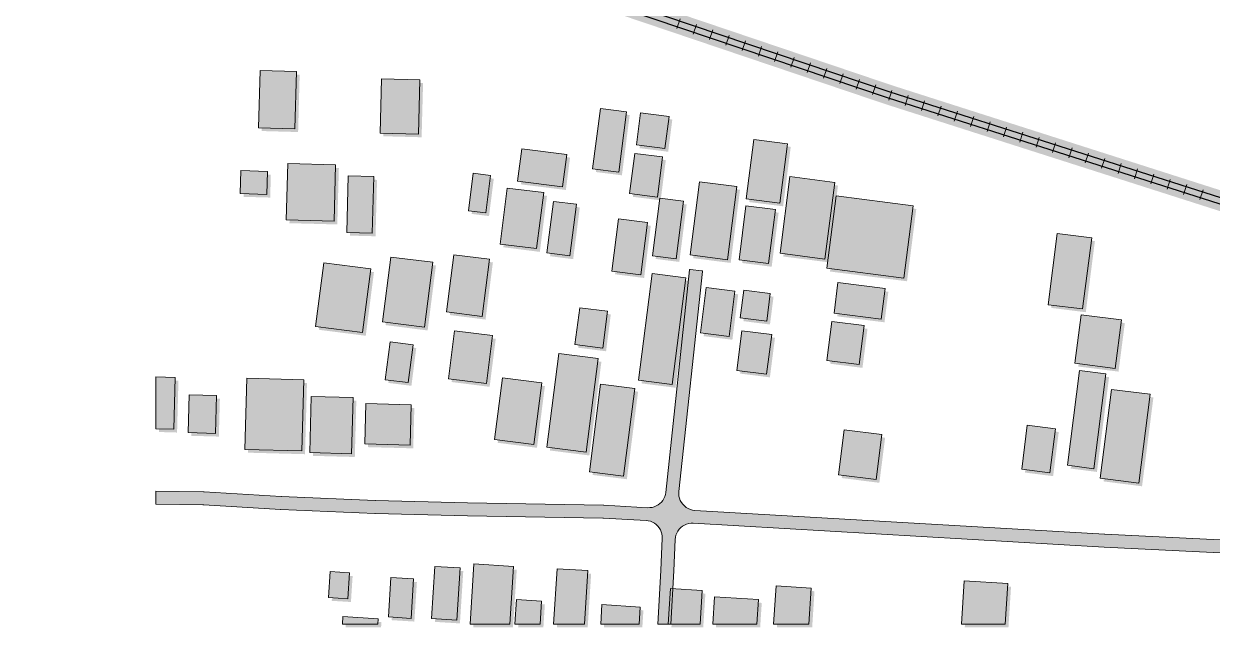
# Model space of a CAD drawing. Header units: metres. Extents: x 305909 to 307171, y 9156037 to 9156671.
# Drawn here: x 305909.3 to 306185.7, y 9156039.2 to 9156179.7 of the extents above; entities that cross this region are included whole.
import ezdxf

# ---------------------------------------------------------------- set-up
doc = ezdxf.new("R2010")
doc.units = ezdxf.units.M
for name, color, linetype, lineweight, true_color in [('B-BAYANGAN', 7, 'Continuous', 0, 0x76786c), ('J-PERKERASAN_JALAN', 7, 'Continuous', 9, 0x989896), ('K-BANGUNAN_LUAR_TAPAK', 7, 'Continuous', 9, 0xdedede), ('K-REL_BALAS', 7, 'Continuous', 0, 0xb0a89c), ('K-REL_BANTALAN', 7, 'Continuous', 9, 0x5a5a5a), ('K-REL_KA', 7, 'Continuous', 25, 0x282828)]:
    doc.layers.add(name, color=color, linetype=linetype, lineweight=lineweight, true_color=true_color)

msp = doc.modelspace()

# ---------------------------------------------------------------- hatches: boundary and pattern name
at = {"layer": 'B-BAYANGAN', "true_color": 0x76786c}
h = msp.add_hatch(color=8, dxfattribs=at)
h.dxf.hatch_style = 1
h.paths.add_polyline_path([(305964.98, 9156168.06), (305973.44, 9156167.84), (305973.08, 9156154.49), (305964.61, 9156154.72), (305964.98, 9156168.06)])
h = msp.add_hatch(color=8, dxfattribs=at)
h.dxf.hatch_style = 1
h.paths.add_polyline_path([(305993.24, 9156166.14), (306002.15, 9156165.9), (306001.81, 9156153.27), (305992.89, 9156153.51), (305993.24, 9156166.14)])
h = msp.add_hatch(color=8, dxfattribs=at)
h.dxf.hatch_style = 1
h.paths.add_polyline_path([(306044.15, 9156159.21), (306050.21, 9156158.44), (306048.41, 9156144.42), (306042.35, 9156145.18), (306044.15, 9156159.21)])
h = msp.add_hatch(color=8, dxfattribs=at)
h.dxf.hatch_style = 1
h.paths.add_polyline_path([(306053.5, 9156158.22), (306060.13, 9156157.39), (306059.17, 9156149.9), (306052.53, 9156150.74), (306053.5, 9156158.22)])
h = msp.add_hatch(color=8, dxfattribs=at)
h.dxf.hatch_style = 1
h.paths.add_polyline_path([(306079.81, 9156152.03), (306087.68, 9156151.03), (306085.91, 9156137.21), (306078.04, 9156138.19), (306079.81, 9156152.03)])
h = msp.add_hatch(color=8, dxfattribs=at)
h.dxf.hatch_style = 1
h.paths.add_polyline_path([(306025.87, 9156149.86), (306036.34, 9156148.54), (306035.37, 9156141), (306024.89, 9156142.32), (306025.87, 9156149.86)])
h = msp.add_hatch(color=8, dxfattribs=at)
h.dxf.hatch_style = 1
h.paths.add_polyline_path([(306052.16, 9156148.78), (306058.62, 9156147.97), (306057.42, 9156138.6), (306050.96, 9156139.41), (306052.16, 9156148.78)])
h = msp.add_hatch(color=8, dxfattribs=at)
h.dxf.hatch_style = 1
h.paths.add_polyline_path([(305971.42, 9156146.42), (305982.56, 9156146.11), (305982.19, 9156132.98), (305971.07, 9156133.28), (305971.42, 9156146.42)])
h = msp.add_hatch(color=8, dxfattribs=at)
h.dxf.hatch_style = 1
h.paths.add_polyline_path([(305960.53, 9156144.75), (305966.73, 9156144.59), (305966.59, 9156139.24), (305960.38, 9156139.41), (305960.53, 9156144.75)])
h = msp.add_hatch(color=8, dxfattribs=at)
h.dxf.hatch_style = 1
h.paths.add_polyline_path([(305985.49, 9156143.52), (305991.44, 9156143.36), (305991.09, 9156130.23), (305985.14, 9156130.39), (305985.49, 9156143.52)])
h = msp.add_hatch(color=8, dxfattribs=at)
h.dxf.hatch_style = 1
h.paths.add_polyline_path([(306017.49, 9156134.93), (306013.46, 9156135.43), (306014.57, 9156144.13), (306018.6, 9156143.62), (306017.49, 9156134.93)])
h = msp.add_hatch(color=8, dxfattribs=at)
h.dxf.hatch_style = 1
h.paths.add_polyline_path([(306088.22, 9156143.36), (306098.67, 9156142.03), (306096.38, 9156124.19), (306085.94, 9156125.52), (306088.22, 9156143.36)])
h = msp.add_hatch(color=8, dxfattribs=at)
h.dxf.hatch_style = 1
h.paths.add_polyline_path([(306022.48, 9156140.7), (306030.97, 9156139.63), (306029.31, 9156126.6), (306020.82, 9156127.68), (306022.48, 9156140.7)])
h = msp.add_hatch(color=8, dxfattribs=at)
h.dxf.hatch_style = 1
h.paths.add_polyline_path([(306067.18, 9156142.15), (306075.88, 9156141.06), (306073.71, 9156124.03), (306065, 9156125.13), (306067.18, 9156142.15)])
h = msp.add_hatch(color=8, dxfattribs=at)
h.dxf.hatch_style = 1
h.paths.add_polyline_path([(306033.24, 9156137.61), (306038.61, 9156136.94), (306037.07, 9156124.91), (306031.7, 9156125.59), (306033.24, 9156137.61)])
h = msp.add_hatch(color=8, dxfattribs=at)
h.dxf.hatch_style = 1
h.paths.add_polyline_path([(306057.98, 9156138.32), (306063.47, 9156137.63), (306061.76, 9156124.26), (306056.27, 9156124.96), (306057.98, 9156138.32)])
h = msp.add_hatch(color=8, dxfattribs=at)
h.dxf.hatch_style = 1
h.paths.add_polyline_path([(306098.98, 9156138.86), (306116.89, 9156136.59), (306114.74, 9156119.76), (306096.82, 9156122.03), (306098.98, 9156138.86)])
h = msp.add_hatch(color=8, dxfattribs=at)
h.dxf.hatch_style = 1
h.paths.add_polyline_path([(306078.01, 9156136.59), (306084.86, 9156135.72), (306083.25, 9156123.14), (306076.4, 9156124.01), (306078.01, 9156136.59)])
h = msp.add_hatch(color=8, dxfattribs=at)
h.dxf.hatch_style = 1
h.paths.add_polyline_path([(306048.37, 9156133.52), (306055.12, 9156132.67), (306053.57, 9156120.53), (306046.81, 9156121.39), (306048.37, 9156133.52)])
h = msp.add_hatch(color=8, dxfattribs=at)
h.dxf.hatch_style = 1
h.paths.add_polyline_path([(306150.41, 9156130.13), (306158.44, 9156129.12), (306156.32, 9156112.56), (306148.29, 9156113.56), (306150.41, 9156130.13)])
h = msp.add_hatch(color=8, dxfattribs=at)
h.dxf.hatch_style = 1
h.paths.add_polyline_path([(305995.37, 9156124.65), (306005.14, 9156123.42), (306003.21, 9156108.31), (305993.43, 9156109.56), (305995.37, 9156124.65)])
h = msp.add_hatch(color=8, dxfattribs=at)
h.dxf.hatch_style = 1
h.paths.add_polyline_path([(306010.08, 9156125.19), (306018.39, 9156124.14), (306016.68, 9156110.85), (306008.38, 9156111.9), (306010.08, 9156125.19)])
h = msp.add_hatch(color=8, dxfattribs=at)
h.dxf.hatch_style = 1
h.paths.add_polyline_path([(305979.79, 9156123.27), (305990.72, 9156121.89), (305988.82, 9156107.08), (305977.9, 9156108.47), (305979.79, 9156123.27)])
h = msp.add_hatch(color=8, dxfattribs=at)
h.dxf.hatch_style = 1
h.paths.add_polyline_path([(306056.17, 9156120.84), (306064.06, 9156119.84), (306060.87, 9156094.99), (306052.98, 9156095.99), (306056.17, 9156120.84)])
h = msp.add_hatch(color=8, dxfattribs=at)
h.dxf.hatch_style = 1
h.paths.add_polyline_path([(306099.41, 9156118.69), (306110.39, 9156117.31), (306109.49, 9156110.21), (306098.5, 9156111.6), (306099.41, 9156118.69)])
h = msp.add_hatch(color=8, dxfattribs=at)
h.dxf.hatch_style = 1
h.paths.add_polyline_path([(306068.79, 9156117.56), (306075.46, 9156116.73), (306074.11, 9156106.15), (306067.44, 9156106.98), (306068.79, 9156117.56)])
h = msp.add_hatch(color=8, dxfattribs=at)
h.dxf.hatch_style = 1
h.paths.add_polyline_path([(306077.5, 9156116.95), (306083.68, 9156116.17), (306082.85, 9156109.7), (306076.68, 9156110.48), (306077.5, 9156116.95)])
h = msp.add_hatch(color=8, dxfattribs=at)
h.dxf.hatch_style = 1
h.paths.add_polyline_path([(306039.33, 9156112.86), (306045.82, 9156112.05), (306044.72, 9156103.47), (306038.22, 9156104.3), (306039.33, 9156112.86)])
h = msp.add_hatch(color=8, dxfattribs=at)
h.dxf.hatch_style = 1
h.paths.add_polyline_path([(306156, 9156111.22), (306165.4, 9156110.04), (306163.94, 9156098.74), (306154.56, 9156099.92), (306156, 9156111.22)])
h = msp.add_hatch(color=8, dxfattribs=at)
h.dxf.hatch_style = 1
h.paths.add_polyline_path([(306010.24, 9156107.47), (306019.05, 9156106.36), (306017.63, 9156095.2), (306008.8, 9156096.31), (306010.24, 9156107.47)])
h = msp.add_hatch(color=8, dxfattribs=at)
h.dxf.hatch_style = 1
h.paths.add_polyline_path([(306077.09, 9156107.49), (306084.02, 9156106.62), (306082.83, 9156097.4), (306075.91, 9156098.28), (306077.09, 9156107.49)])
h = msp.add_hatch(color=8, dxfattribs=at)
h.dxf.hatch_style = 1
h.paths.add_polyline_path([(306098, 9156109.64), (306105.54, 9156108.69), (306104.37, 9156099.61), (306096.85, 9156100.57), (306098, 9156109.64)])
h = msp.add_hatch(color=8, dxfattribs=at)
h.dxf.hatch_style = 1
h.paths.add_polyline_path([(305995.21, 9156104.9), (306000.56, 9156104.22), (305999.44, 9156095.43), (305994.09, 9156096.1), (305995.21, 9156104.9)])
h = msp.add_hatch(color=8, dxfattribs=at)
h.dxf.hatch_style = 1
h.paths.add_polyline_path([(306034.45, 9156102.17), (306043.63, 9156101.01), (306040.84, 9156079.22), (306031.66, 9156080.38), (306034.45, 9156102.17)])
h = msp.add_hatch(color=8, dxfattribs=at)
h.dxf.hatch_style = 1
h.paths.add_polyline_path([(305945.24, 9156096.64), (305944.92, 9156084.56), (305940.75, 9156084.68), (305940.75, 9156096.76), (305945.24, 9156096.64)])
h = msp.add_hatch(color=8, dxfattribs=at)
h.dxf.hatch_style = 1
h.paths.add_polyline_path([(305961.9, 9156096.46), (305975.14, 9156096.1), (305974.69, 9156079.52), (305961.44, 9156079.87), (305961.9, 9156096.46)])
h = msp.add_hatch(color=8, dxfattribs=at)
h.dxf.hatch_style = 1
h.paths.add_polyline_path([(306021.36, 9156096.52), (306030.49, 9156095.37), (306028.65, 9156081.01), (306019.52, 9156082.17), (306021.36, 9156096.52)])
h = msp.add_hatch(color=8, dxfattribs=at)
h.dxf.hatch_style = 1
h.paths.add_polyline_path([(306155.63, 9156098.22), (306161.74, 9156097.45), (306158.92, 9156075.39), (306152.8, 9156076.18), (306155.63, 9156098.22)])
h = msp.add_hatch(color=8, dxfattribs=at)
h.dxf.hatch_style = 1
h.paths.add_polyline_path([(306044.21, 9156095.08), (306052.17, 9156094.07), (306049.56, 9156073.69), (306041.6, 9156074.69), (306044.21, 9156095.08)])
h = msp.add_hatch(color=8, dxfattribs=at)
h.dxf.hatch_style = 1
h.paths.add_polyline_path([(306163.08, 9156093.85), (306172.05, 9156092.71), (306169.41, 9156072.05), (306160.44, 9156073.19), (306163.08, 9156093.85)])
h = msp.add_hatch(color=8, dxfattribs=at)
h.dxf.hatch_style = 1
h.paths.add_polyline_path([(305954.64, 9156083.62), (305948.25, 9156083.79), (305948.49, 9156092.59), (305954.88, 9156092.41), (305954.64, 9156083.62)])
h = msp.add_hatch(color=8, dxfattribs=at)
h.dxf.hatch_style = 1
h.paths.add_polyline_path([(305976.9, 9156092.23), (305986.62, 9156091.96), (305986.27, 9156078.87), (305976.54, 9156079.13), (305976.9, 9156092.23)])
h = msp.add_hatch(color=8, dxfattribs=at)
h.dxf.hatch_style = 1
h.paths.add_polyline_path([(305989.59, 9156090.57), (306000.12, 9156090.28), (305999.86, 9156080.88), (305989.33, 9156081.16), (305989.59, 9156090.57)])
h = msp.add_hatch(color=8, dxfattribs=at)
h.dxf.hatch_style = 1
h.paths.add_polyline_path([(306143.47, 9156085.52), (306150.03, 9156084.68), (306148.72, 9156074.41), (306142.16, 9156075.25), (306143.47, 9156085.52)])
h = msp.add_hatch(color=8, dxfattribs=at)
h.dxf.hatch_style = 1
h.paths.add_polyline_path([(306100.88, 9156084.46), (306109.64, 9156083.35), (306108.3, 9156072.86), (306099.55, 9156073.97), (306100.88, 9156084.46)])
h = msp.add_hatch(color=8, dxfattribs=at)
h.dxf.hatch_style = 1
h.paths.add_polyline_path([(306005.67, 9156052.66), (306011.5, 9156052.3), (306010.72, 9156040.14), (306004.89, 9156040.5), (306005.67, 9156052.66)])
h = msp.add_hatch(color=8, dxfattribs=at)
h.dxf.hatch_style = 1
h.paths.add_polyline_path([(306014.72, 9156053.22), (306023.94, 9156052.63), (306023.07, 9156039.25), (306013.82, 9156039.25), (306014.72, 9156053.22)])
h = msp.add_hatch(color=8, dxfattribs=at)
h.dxf.hatch_style = 1
h.paths.add_polyline_path([(306034.1, 9156052.13), (306041.25, 9156051.68), (306040.45, 9156039.25), (306033.27, 9156039.25), (306034.1, 9156052.13)])
h = msp.add_hatch(color=8, dxfattribs=at)
h.dxf.hatch_style = 1
h.paths.add_polyline_path([(305981.28, 9156051.44), (305985.76, 9156051.16), (305985.37, 9156045.12), (305980.9, 9156045.4), (305981.28, 9156051.44)])
h = msp.add_hatch(color=8, dxfattribs=at)
h.dxf.hatch_style = 1
h.paths.add_polyline_path([(305995.41, 9156050.08), (306000.71, 9156049.75), (306000.12, 9156040.57), (305994.83, 9156040.9), (305995.41, 9156050.08)])
h = msp.add_hatch(color=8, dxfattribs=at)
h.dxf.hatch_style = 1
h.paths.add_polyline_path([(306128.81, 9156049.33), (306138.93, 9156048.7), (306138.33, 9156039.25), (306128.17, 9156039.25), (306128.81, 9156049.33)])
h = msp.add_hatch(color=8, dxfattribs=at)
h.dxf.hatch_style = 1
h.paths.add_polyline_path([(306060.46, 9156047.54), (306067.83, 9156047.08), (306067.33, 9156039.25), (306059.93, 9156039.25), (306060.46, 9156047.54)])
h = msp.add_hatch(color=8, dxfattribs=at)
h.dxf.hatch_style = 1
h.paths.add_polyline_path([(306085.02, 9156048.15), (306093.21, 9156047.63), (306092.67, 9156039.25), (306084.45, 9156039.25), (306085.02, 9156048.15)])
h = msp.add_hatch(color=8, dxfattribs=at)
h.dxf.hatch_style = 1
h.paths.add_polyline_path([(306024.64, 9156044.95), (306030.48, 9156044.58), (306030.14, 9156039.25), (306024.27, 9156039.25), (306024.64, 9156044.95)])
h = msp.add_hatch(color=8, dxfattribs=at)
h.dxf.hatch_style = 1
h.paths.add_polyline_path([(306044.52, 9156043.76), (306053.41, 9156043.2), (306053.16, 9156039.25), (306044.23, 9156039.25), (306044.52, 9156043.76)])
h = msp.add_hatch(color=8, dxfattribs=at)
h.dxf.hatch_style = 1
h.paths.add_polyline_path([(306070.67, 9156045.58), (306080.94, 9156044.92), (306080.57, 9156039.25), (306070.27, 9156039.25), (306070.67, 9156045.58)])
h = msp.add_hatch(color=8, dxfattribs=at)
h.dxf.hatch_style = 1
h.paths.add_polyline_path([(305984.24, 9156040.97), (305992.46, 9156040.45), (305992.38, 9156039.25), (305984.12, 9156039.25), (305984.24, 9156040.97)])
at = {"layer": 'J-PERKERASAN_JALAN', "true_color": 0xa8a8a6}
h = msp.add_hatch(color=253, dxfattribs=at)
h.dxf.hatch_style = 1
h.paths.add_polyline_path([(306857.76, 9156053.71), (306857.61, 9156054.22), (306857.4, 9156054.71), (306857.12, 9156055.17), (306856.79, 9156055.59), (306856.4, 9156055.96), (306855.96, 9156056.27), (306855.49, 9156056.53), (306854.99, 9156056.71), (306854.47, 9156056.83), (306853.93, 9156056.88), (306620.3, 9156062.1), (306620.25, 9156062.1), (306619.99, 9156062.12), (306619.94, 9156062.12), (306569.48, 9156066.6), (306568.94, 9156066.61), (306568.4, 9156066.55), (306567.88, 9156066.41), (306567.37, 9156066.21), (306566.91, 9156065.94), (306566.48, 9156065.61), (306566.1, 9156065.23), (306565.77, 9156064.8), (306565.51, 9156064.32), (306565.31, 9156063.82), (306565.18, 9156063.3), (306561.14, 9156040), (306558.1, 9156040), (306562.07, 9156062.91), (306562.12, 9156063.41), (306562.11, 9156063.92), (306562.04, 9156064.42), (306561.9, 9156064.91), (306561.7, 9156065.38), (306561.45, 9156065.82), (306561.14, 9156066.22), (306560.78, 9156066.59), (306560.38, 9156066.9), (306559.94, 9156067.16), (306559.47, 9156067.36), (306558.99, 9156067.5), (306558.48, 9156067.58), (306525.86, 9156070.48), (306525.83, 9156070.48), (306423.87, 9156081.27), (306423.36, 9156081.29), (306422.84, 9156081.25), (306422.34, 9156081.14), (306421.86, 9156080.96), (306421.4, 9156080.73), (306420.97, 9156080.43), (306420.59, 9156080.09), (306420.25, 9156079.7), (306419.97, 9156079.27), (306419.75, 9156078.8), (306419.58, 9156078.31), (306419.48, 9156077.81), (306414.62, 9156040), (306411.6, 9156040), (306416.49, 9156078.01), (306416.52, 9156078.53), (306416.48, 9156079.06), (306416.38, 9156079.57), (306416.2, 9156080.07), (306415.97, 9156080.54), (306415.67, 9156080.98), (306415.32, 9156081.37), (306414.92, 9156081.72), (306414.48, 9156082), (306414, 9156082.23), (306413.5, 9156082.39), (306412.99, 9156082.49), (306319.35, 9156093.49), (306318.84, 9156093.51), (306318.33, 9156093.48), (306317.83, 9156093.37), (306317.35, 9156093.21), (306316.89, 9156092.98), (306316.47, 9156092.7), (306316.08, 9156092.37), (306315.74, 9156091.99), (306315.45, 9156091.57), (306315.22, 9156091.12), (306315.04, 9156090.64), (306314.93, 9156090.14), (306314.88, 9156089.63), (306314.5, 9156076.42), (306314.5, 9156076.41), (306314.48, 9156076.09), (306314.48, 9156076.08), (306312.52, 9156051.96), (306312.51, 9156051.89), (306312.51, 9156051.86), (306312.5, 9156051.8), (306310.78, 9156040), (306307.74, 9156040), (306308.66, 9156046.27), (306308.7, 9156046.78), (306308.68, 9156047.29), (306308.59, 9156047.8), (306308.44, 9156048.29), (306308.22, 9156048.75), (306307.95, 9156049.19), (306307.62, 9156049.58), (306307.25, 9156049.93), (306306.83, 9156050.23), (306306.38, 9156050.48), (306305.91, 9156050.66), (306305.41, 9156050.78), (306304.9, 9156050.84), (306160.58, 9156057.89), (306065.01, 9156063.47), (306064.49, 9156063.46), (306063.96, 9156063.39), (306063.46, 9156063.25), (306062.97, 9156063.04), (306062.52, 9156062.77), (306062.1, 9156062.44), (306061.74, 9156062.07), (306061.42, 9156061.64), (306061.16, 9156061.18), (306060.97, 9156060.69), (306060.84, 9156060.18), (306060.78, 9156059.66), (306060.45, 9156052.37), (306059.75, 9156040), (306056.75, 9156040), (306057.45, 9156052.47), (306057.46, 9156052.51), (306057.79, 9156059.91), (306057.78, 9156060.43), (306057.71, 9156060.95), (306057.56, 9156061.45), (306057.35, 9156061.92), (306057.09, 9156062.37), (306056.76, 9156062.78), (306056.39, 9156063.14), (306055.97, 9156063.45), (306055.52, 9156063.7), (306055.04, 9156063.9), (306054.53, 9156064.03), (306054.02, 9156064.09), (306044.11, 9156064.63), (306043.96, 9156064.63), (306012.45, 9156065.21), (305990.98, 9156065.72), (305990.96, 9156065.72), (305969.04, 9156066.66), (305969.01, 9156066.66), (305951.11, 9156067.75), (305950.92, 9156067.76), (305940, 9156067.91), (305940, 9156070.91), (305951.07, 9156070.76), (305951.12, 9156070.76), (305951.14, 9156070.76), (305951.19, 9156070.76), (305969.13, 9156069.66), (305969.2, 9156069.66), (305991.02, 9156068.72), (305991.09, 9156068.72), (306012.49, 9156068.21), (306012.51, 9156068.21), (306044.1, 9156067.63), (306044.13, 9156067.63), (306044.15, 9156067.63), (306044.19, 9156067.63), (306054.41, 9156067.07), (306054.92, 9156067.08), (306055.42, 9156067.14), (306055.91, 9156067.27), (306056.37, 9156067.47), (306056.81, 9156067.72), (306057.22, 9156068.02), (306057.58, 9156068.37), (306057.9, 9156068.76), (306058.16, 9156069.2), (306058.37, 9156069.66), (306058.52, 9156070.14), (306058.61, 9156070.64), (306064.16, 9156122.39), (306064.18, 9156122.51), (306064.3, 9156122.51), (306067.03, 9156122.22), (306067.15, 9156122.2), (306067.14, 9156122.07), (306061.65, 9156070.87), (306061.63, 9156070.33), (306061.68, 9156069.79), (306061.8, 9156069.27), (306061.99, 9156068.76), (306062.25, 9156068.29), (306062.57, 9156067.86), (306062.95, 9156067.47), (306063.37, 9156067.14), (306063.84, 9156066.86), (306064.34, 9156066.66), (306064.86, 9156066.52), (306065.39, 9156066.45), (306160.69, 9156060.88), (306160.73, 9156060.88), (306305.78, 9156053.8), (306306.29, 9156053.81), (306306.8, 9156053.88), (306307.29, 9156054.02), (306307.76, 9156054.22), (306308.21, 9156054.48), (306308.61, 9156054.79), (306308.97, 9156055.15), (306309.29, 9156055.56), (306309.55, 9156056), (306309.75, 9156056.47), (306309.88, 9156056.97), (306309.96, 9156057.47), (306311.49, 9156076.31), (306311.5, 9156076.52), (306312.06, 9156095.67), (306312.06, 9156095.77), (306312.07, 9156095.83), (306312.08, 9156095.93), (306312.75, 9156100.87), (306312.78, 9156100.99), (306312.9, 9156100.99), (306315.61, 9156100.62), (306315.73, 9156100.59), (306315.74, 9156100.44), (306315.74, 9156100.26), (306315.8, 9156099.76), (306315.93, 9156099.26), (306316.11, 9156098.79), (306316.36, 9156098.35), (306316.66, 9156097.94), (306317, 9156097.57), (306317.4, 9156097.25), (306317.83, 9156096.98), (306318.29, 9156096.76), (306318.77, 9156096.61), (306319.27, 9156096.52), (306418.83, 9156084.82), (306418.87, 9156084.82), (306526.09, 9156073.47), (306526.16, 9156073.47), (306564.7, 9156070.03), (306620.15, 9156065.11), (306620.42, 9156065.1), (306854.86, 9156059.86), (306855.39, 9156059.88), (306855.9, 9156059.97), (306856.4, 9156060.13), (306856.88, 9156060.35), (306857.32, 9156060.64), (306857.72, 9156060.97), (306858.08, 9156061.36), (306858.38, 9156061.79), (306858.62, 9156062.26), (306858.8, 9156062.75), (306858.91, 9156063.26), (306858.21, 9156058.67), (306858.19, 9156058.4), (306857.84, 9156052.64), (306857.83, 9156053.18), (306857.76, 9156053.71)])
at = {"layer": 'K-BANGUNAN_LUAR_TAPAK', "true_color": 0xececea}
h = msp.add_hatch(color=7, dxfattribs=at)
h.dxf.hatch_style = 1
h.paths.add_polyline_path([(305964.23, 9156168.81), (305972.69, 9156168.59), (305972.33, 9156155.24), (305963.86, 9156155.47), (305964.23, 9156168.81)])
h = msp.add_hatch(color=7, dxfattribs=at)
h.dxf.hatch_style = 1
h.paths.add_polyline_path([(305992.49, 9156166.89), (306001.4, 9156166.65), (306001.06, 9156154.02), (305992.14, 9156154.26), (305992.49, 9156166.89)])
h = msp.add_hatch(color=7, dxfattribs=at)
h.dxf.hatch_style = 1
h.paths.add_polyline_path([(306043.4, 9156159.96), (306049.46, 9156159.19), (306047.66, 9156145.17), (306041.6, 9156145.93), (306043.4, 9156159.96)])
h = msp.add_hatch(color=7, dxfattribs=at)
h.dxf.hatch_style = 1
h.paths.add_polyline_path([(306052.75, 9156158.97), (306059.38, 9156158.14), (306058.42, 9156150.65), (306051.78, 9156151.49), (306052.75, 9156158.97)])
h = msp.add_hatch(color=7, dxfattribs=at)
h.dxf.hatch_style = 1
h.paths.add_polyline_path([(306079.06, 9156152.78), (306086.93, 9156151.78), (306085.16, 9156137.96), (306077.29, 9156138.94), (306079.06, 9156152.78)])
h = msp.add_hatch(color=7, dxfattribs=at)
h.dxf.hatch_style = 1
h.paths.add_polyline_path([(306025.12, 9156150.61), (306035.59, 9156149.29), (306034.62, 9156141.75), (306024.14, 9156143.07), (306025.12, 9156150.61)])
h = msp.add_hatch(color=7, dxfattribs=at)
h.dxf.hatch_style = 1
h.paths.add_polyline_path([(306051.41, 9156149.53), (306057.87, 9156148.72), (306056.67, 9156139.35), (306050.21, 9156140.16), (306051.41, 9156149.53)])
h = msp.add_hatch(color=7, dxfattribs=at)
h.dxf.hatch_style = 1
h.paths.add_polyline_path([(305970.67, 9156147.17), (305981.81, 9156146.86), (305981.44, 9156133.73), (305970.32, 9156134.03), (305970.67, 9156147.17)])
h = msp.add_hatch(color=7, dxfattribs=at)
h.dxf.hatch_style = 1
h.paths.add_polyline_path([(305959.78, 9156145.5), (305965.98, 9156145.34), (305965.84, 9156139.99), (305959.63, 9156140.16), (305959.78, 9156145.5)])
h = msp.add_hatch(color=7, dxfattribs=at)
h.dxf.hatch_style = 1
h.paths.add_polyline_path([(305984.74, 9156144.27), (305990.69, 9156144.11), (305990.34, 9156130.98), (305984.39, 9156131.14), (305984.74, 9156144.27)])
h = msp.add_hatch(color=7, dxfattribs=at)
h.dxf.hatch_style = 1
h.paths.add_polyline_path([(306016.74, 9156135.68), (306012.71, 9156136.18), (306013.82, 9156144.88), (306017.85, 9156144.37), (306016.74, 9156135.68)])
h = msp.add_hatch(color=7, dxfattribs=at)
h.dxf.hatch_style = 1
h.paths.add_polyline_path([(306087.47, 9156144.11), (306097.92, 9156142.78), (306095.63, 9156124.94), (306085.19, 9156126.27), (306087.47, 9156144.11)])
h = msp.add_hatch(color=7, dxfattribs=at)
h.dxf.hatch_style = 1
h.paths.add_polyline_path([(306021.73, 9156141.45), (306030.22, 9156140.38), (306028.56, 9156127.35), (306020.07, 9156128.43), (306021.73, 9156141.45)])
h = msp.add_hatch(color=7, dxfattribs=at)
h.dxf.hatch_style = 1
h.paths.add_polyline_path([(306066.43, 9156142.9), (306075.13, 9156141.81), (306072.96, 9156124.78), (306064.25, 9156125.88), (306066.43, 9156142.9)])
h = msp.add_hatch(color=7, dxfattribs=at)
h.dxf.hatch_style = 1
h.paths.add_polyline_path([(306032.49, 9156138.36), (306037.86, 9156137.69), (306036.32, 9156125.66), (306030.95, 9156126.34), (306032.49, 9156138.36)])
h = msp.add_hatch(color=7, dxfattribs=at)
h.dxf.hatch_style = 1
h.paths.add_polyline_path([(306057.23, 9156139.07), (306062.72, 9156138.38), (306061.01, 9156125.01), (306055.52, 9156125.71), (306057.23, 9156139.07)])
h = msp.add_hatch(color=7, dxfattribs=at)
h.dxf.hatch_style = 1
h.paths.add_polyline_path([(306098.23, 9156139.61), (306116.14, 9156137.34), (306113.99, 9156120.51), (306096.07, 9156122.78), (306098.23, 9156139.61)])
h = msp.add_hatch(color=7, dxfattribs=at)
h.dxf.hatch_style = 1
h.paths.add_polyline_path([(306077.26, 9156137.34), (306084.11, 9156136.47), (306082.5, 9156123.89), (306075.65, 9156124.76), (306077.26, 9156137.34)])
h = msp.add_hatch(color=7, dxfattribs=at)
h.dxf.hatch_style = 1
h.paths.add_polyline_path([(306047.62, 9156134.27), (306054.37, 9156133.42), (306052.82, 9156121.28), (306046.06, 9156122.14), (306047.62, 9156134.27)])
h = msp.add_hatch(color=7, dxfattribs=at)
h.dxf.hatch_style = 1
h.paths.add_polyline_path([(306149.66, 9156130.88), (306157.69, 9156129.87), (306155.57, 9156113.31), (306147.54, 9156114.31), (306149.66, 9156130.88)])
h = msp.add_hatch(color=7, dxfattribs=at)
h.dxf.hatch_style = 1
h.paths.add_polyline_path([(305979.04, 9156124.02), (305989.97, 9156122.64), (305988.07, 9156107.83), (305977.15, 9156109.22), (305979.04, 9156124.02)])
h = msp.add_hatch(color=7, dxfattribs=at)
h.dxf.hatch_style = 1
h.paths.add_polyline_path([(305994.62, 9156125.4), (306004.39, 9156124.17), (306002.46, 9156109.06), (305992.68, 9156110.31), (305994.62, 9156125.4)])
h = msp.add_hatch(color=7, dxfattribs=at)
h.dxf.hatch_style = 1
h.paths.add_polyline_path([(306009.33, 9156125.94), (306017.64, 9156124.89), (306015.93, 9156111.6), (306007.63, 9156112.65), (306009.33, 9156125.94)])
h = msp.add_hatch(color=7, dxfattribs=at)
h.dxf.hatch_style = 1
h.paths.add_polyline_path([(306055.42, 9156121.59), (306063.31, 9156120.59), (306060.12, 9156095.74), (306052.23, 9156096.74), (306055.42, 9156121.59)])
h = msp.add_hatch(color=7, dxfattribs=at)
h.dxf.hatch_style = 1
h.paths.add_polyline_path([(306068.04, 9156118.31), (306074.71, 9156117.48), (306073.36, 9156106.9), (306066.69, 9156107.73), (306068.04, 9156118.31)])
h = msp.add_hatch(color=7, dxfattribs=at)
h.dxf.hatch_style = 1
h.paths.add_polyline_path([(306098.66, 9156119.44), (306109.64, 9156118.06), (306108.74, 9156110.96), (306097.75, 9156112.35), (306098.66, 9156119.44)])
h = msp.add_hatch(color=7, dxfattribs=at)
h.dxf.hatch_style = 1
h.paths.add_polyline_path([(306076.75, 9156117.7), (306082.93, 9156116.92), (306082.1, 9156110.45), (306075.93, 9156111.23), (306076.75, 9156117.7)])
h = msp.add_hatch(color=7, dxfattribs=at)
h.dxf.hatch_style = 1
h.paths.add_polyline_path([(306038.58, 9156113.61), (306045.07, 9156112.8), (306043.97, 9156104.22), (306037.47, 9156105.05), (306038.58, 9156113.61)])
h = msp.add_hatch(color=7, dxfattribs=at)
h.dxf.hatch_style = 1
h.paths.add_polyline_path([(306097.25, 9156110.39), (306104.79, 9156109.44), (306103.62, 9156100.36), (306096.1, 9156101.32), (306097.25, 9156110.39)])
h = msp.add_hatch(color=7, dxfattribs=at)
h.dxf.hatch_style = 1
h.paths.add_polyline_path([(306155.25, 9156111.97), (306164.65, 9156110.79), (306163.19, 9156099.49), (306153.81, 9156100.67), (306155.25, 9156111.97)])
h = msp.add_hatch(color=7, dxfattribs=at)
h.dxf.hatch_style = 1
h.paths.add_polyline_path([(306009.49, 9156108.22), (306018.3, 9156107.11), (306016.88, 9156095.95), (306008.05, 9156097.06), (306009.49, 9156108.22)])
h = msp.add_hatch(color=7, dxfattribs=at)
h.dxf.hatch_style = 1
h.paths.add_polyline_path([(306076.34, 9156108.24), (306083.27, 9156107.37), (306082.08, 9156098.15), (306075.16, 9156099.03), (306076.34, 9156108.24)])
h = msp.add_hatch(color=7, dxfattribs=at)
h.dxf.hatch_style = 1
h.paths.add_polyline_path([(305994.46, 9156105.65), (305999.81, 9156104.97), (305998.69, 9156096.18), (305993.34, 9156096.85), (305994.46, 9156105.65)])
h = msp.add_hatch(color=7, dxfattribs=at)
h.dxf.hatch_style = 1
h.paths.add_polyline_path([(306033.7, 9156102.92), (306042.88, 9156101.76), (306040.09, 9156079.97), (306030.91, 9156081.13), (306033.7, 9156102.92)])
h = msp.add_hatch(color=7, dxfattribs=at)
h.dxf.hatch_style = 1
h.paths.add_polyline_path([(306154.88, 9156098.97), (306160.99, 9156098.2), (306158.17, 9156076.14), (306152.05, 9156076.93), (306154.88, 9156098.97)])
h = msp.add_hatch(color=7, dxfattribs=at)
h.dxf.hatch_style = 1
h.paths.add_polyline_path([(305944.49, 9156097.39), (305944.17, 9156085.31), (305940, 9156085.43), (305940, 9156097.51), (305944.49, 9156097.39)])
h = msp.add_hatch(color=7, dxfattribs=at)
h.dxf.hatch_style = 1
h.paths.add_polyline_path([(305961.15, 9156097.21), (305974.39, 9156096.85), (305973.94, 9156080.27), (305960.69, 9156080.62), (305961.15, 9156097.21)])
h = msp.add_hatch(color=7, dxfattribs=at)
h.dxf.hatch_style = 1
h.paths.add_polyline_path([(306020.61, 9156097.27), (306029.74, 9156096.12), (306027.9, 9156081.76), (306018.77, 9156082.92), (306020.61, 9156097.27)])
h = msp.add_hatch(color=7, dxfattribs=at)
h.dxf.hatch_style = 1
h.paths.add_polyline_path([(305953.89, 9156084.37), (305947.5, 9156084.54), (305947.74, 9156093.34), (305954.13, 9156093.16), (305953.89, 9156084.37)])
h = msp.add_hatch(color=7, dxfattribs=at)
h.dxf.hatch_style = 1
h.paths.add_polyline_path([(306043.46, 9156095.83), (306051.42, 9156094.82), (306048.81, 9156074.44), (306040.85, 9156075.44), (306043.46, 9156095.83)])
h = msp.add_hatch(color=7, dxfattribs=at)
h.dxf.hatch_style = 1
h.paths.add_polyline_path([(306162.33, 9156094.6), (306171.3, 9156093.46), (306168.66, 9156072.8), (306159.69, 9156073.94), (306162.33, 9156094.6)])
h = msp.add_hatch(color=7, dxfattribs=at)
h.dxf.hatch_style = 1
h.paths.add_polyline_path([(305976.15, 9156092.98), (305985.87, 9156092.71), (305985.52, 9156079.62), (305975.79, 9156079.88), (305976.15, 9156092.98)])
h = msp.add_hatch(color=7, dxfattribs=at)
h.dxf.hatch_style = 1
h.paths.add_polyline_path([(305988.84, 9156091.32), (305999.37, 9156091.03), (305999.11, 9156081.63), (305988.58, 9156081.91), (305988.84, 9156091.32)])
h = msp.add_hatch(color=7, dxfattribs=at)
h.dxf.hatch_style = 1
h.paths.add_polyline_path([(306100.13, 9156085.21), (306108.89, 9156084.1), (306107.55, 9156073.61), (306098.8, 9156074.72), (306100.13, 9156085.21)])
h = msp.add_hatch(color=7, dxfattribs=at)
h.dxf.hatch_style = 1
h.paths.add_polyline_path([(306142.72, 9156086.27), (306149.28, 9156085.43), (306147.97, 9156075.16), (306141.41, 9156076), (306142.72, 9156086.27)])
h = msp.add_hatch(color=7, dxfattribs=at)
h.dxf.hatch_style = 1
h.paths.add_polyline_path([(305980.53, 9156052.19), (305985.01, 9156051.91), (305984.62, 9156045.87), (305980.15, 9156046.15), (305980.53, 9156052.19)])
h = msp.add_hatch(color=7, dxfattribs=at)
h.dxf.hatch_style = 1
h.paths.add_polyline_path([(306004.92, 9156053.41), (306010.75, 9156053.05), (306009.97, 9156040.89), (306004.14, 9156041.25), (306004.92, 9156053.41)])
h = msp.add_hatch(color=7, dxfattribs=at)
h.dxf.hatch_style = 1
h.paths.add_polyline_path([(306013.97, 9156053.97), (306023.19, 9156053.38), (306022.32, 9156040), (306013.07, 9156040), (306013.97, 9156053.97)])
h = msp.add_hatch(color=7, dxfattribs=at)
h.dxf.hatch_style = 1
h.paths.add_polyline_path([(306033.35, 9156052.88), (306040.5, 9156052.43), (306039.7, 9156040), (306032.52, 9156040), (306033.35, 9156052.88)])
h = msp.add_hatch(color=7, dxfattribs=at)
h.dxf.hatch_style = 1
h.paths.add_polyline_path([(305994.66, 9156050.83), (305999.96, 9156050.5), (305999.37, 9156041.32), (305994.08, 9156041.65), (305994.66, 9156050.83)])
h = msp.add_hatch(color=7, dxfattribs=at)
h.dxf.hatch_style = 1
h.paths.add_polyline_path([(306128.06, 9156050.08), (306138.18, 9156049.45), (306137.58, 9156040), (306127.42, 9156040), (306128.06, 9156050.08)])
h = msp.add_hatch(color=7, dxfattribs=at)
h.dxf.hatch_style = 1
h.paths.add_polyline_path([(306059.71, 9156048.29), (306067.08, 9156047.83), (306066.58, 9156040), (306059.18, 9156040), (306059.71, 9156048.29)])
h = msp.add_hatch(color=7, dxfattribs=at)
h.dxf.hatch_style = 1
h.paths.add_polyline_path([(306069.92, 9156046.33), (306080.19, 9156045.67), (306079.82, 9156040), (306069.52, 9156040), (306069.92, 9156046.33)])
h = msp.add_hatch(color=7, dxfattribs=at)
h.dxf.hatch_style = 1
h.paths.add_polyline_path([(306084.27, 9156048.9), (306092.46, 9156048.38), (306091.92, 9156040), (306083.7, 9156040), (306084.27, 9156048.9)])
h = msp.add_hatch(color=7, dxfattribs=at)
h.dxf.hatch_style = 1
h.paths.add_polyline_path([(306023.89, 9156045.7), (306029.73, 9156045.33), (306029.39, 9156040), (306023.52, 9156040), (306023.89, 9156045.7)])
h = msp.add_hatch(color=7, dxfattribs=at)
h.dxf.hatch_style = 1
h.paths.add_polyline_path([(306043.77, 9156044.51), (306052.66, 9156043.95), (306052.41, 9156040), (306043.48, 9156040), (306043.77, 9156044.51)])
h = msp.add_hatch(color=7, dxfattribs=at)
h.dxf.hatch_style = 1
h.paths.add_polyline_path([(305983.49, 9156041.72), (305991.71, 9156041.2), (305991.63, 9156040), (305983.37, 9156040), (305983.49, 9156041.72)])
at = {"layer": 'K-REL_BALAS', "true_color": 0xbeb8ae}
h = msp.add_hatch(color=9, dxfattribs=at)
h.dxf.hatch_style = 1
h.paths.add_polyline_path([(305910.28, 9156231.73), (305910.74, 9156233.1), (305946.82, 9156220.9), (306111.27, 9156165.35), (306184.8, 9156141.84), (306184.8, 9156136.96), (306109.84, 9156160.94), (306109.82, 9156160.94), (306109.81, 9156160.95), (306109.8, 9156160.95), (305945.33, 9156216.51), (305909.26, 9156228.7), (305910.28, 9156231.73), (305910.28, 9156231.73)])
h = msp.add_hatch(color=9, dxfattribs=at)
h.dxf.hatch_style = 1
h.paths.add_polyline_path([(306184.8, 9156141.84), (306197.61, 9156137.74), (306257.65, 9156121.03), (306315.29, 9156108.73), (306321.87, 9156108.15), (306321.87, 9156103.49), (306314.73, 9156104.12), (306314.64, 9156104.13), (306314.55, 9156104.15), (306314.46, 9156104.16), (306256.62, 9156116.5), (306256.57, 9156116.52), (306256.52, 9156116.53), (306256.48, 9156116.54), (306196.32, 9156133.28), (306196.3, 9156133.29), (306196.27, 9156133.3), (306196.24, 9156133.31), (306184.8, 9156136.96), (306184.8, 9156141.84)])

# ---------------------------------------------------------------- linework, layer by layer
at = {"layer": 'J-PERKERASAN_JALAN', "color": 8, "lineweight": 13, "true_color": 0x787876}
msp.add_lwpolyline([(306304.9, 9156050.84), (306160.58, 9156057.89), (306065.01, 9156063.47), (306064.49, 9156063.46), (306063.96, 9156063.39), (306063.46, 9156063.25), (306062.97, 9156063.04), (306062.52, 9156062.77), (306062.1, 9156062.44), (306061.74, 9156062.07), (306061.42, 9156061.64), (306061.16, 9156061.18), (306060.97, 9156060.69), (306060.84, 9156060.18), (306060.78, 9156059.66), (306060.45, 9156052.37), (306059.75, 9156040), (306056.75, 9156040), (306057.45, 9156052.47), (306057.46, 9156052.51), (306057.79, 9156059.91), (306057.78, 9156060.43), (306057.71, 9156060.95), (306057.56, 9156061.45), (306057.35, 9156061.92), (306057.09, 9156062.37), (306056.76, 9156062.78), (306056.39, 9156063.14), (306055.97, 9156063.45), (306055.52, 9156063.7), (306055.04, 9156063.9), (306054.53, 9156064.03), (306054.02, 9156064.09), (306044.11, 9156064.63), (306043.96, 9156064.63), (306012.45, 9156065.21), (305990.98, 9156065.72), (305990.96, 9156065.72), (305969.04, 9156066.66), (305969.01, 9156066.66), (305951.11, 9156067.75), (305950.92, 9156067.76), (305940, 9156067.91), (305940, 9156070.91), (305951.07, 9156070.76), (305951.12, 9156070.76), (305951.14, 9156070.76), (305951.19, 9156070.76), (305969.13, 9156069.66), (305969.2, 9156069.66), (305991.02, 9156068.72), (305991.09, 9156068.72), (306012.49, 9156068.21), (306012.51, 9156068.21), (306044.1, 9156067.63), (306044.13, 9156067.63), (306044.15, 9156067.63), (306044.19, 9156067.63), (306054.41, 9156067.07), (306054.92, 9156067.08), (306055.42, 9156067.14), (306055.91, 9156067.27), (306056.37, 9156067.47), (306056.81, 9156067.72), (306057.22, 9156068.02), (306057.58, 9156068.37), (306057.9, 9156068.76), (306058.16, 9156069.2), (306058.37, 9156069.66), (306058.52, 9156070.14), (306058.61, 9156070.64), (306064.16, 9156122.39), (306064.18, 9156122.51), (306064.3, 9156122.51), (306067.03, 9156122.22), (306067.15, 9156122.2), (306067.14, 9156122.07), (306061.65, 9156070.87), (306061.63, 9156070.33), (306061.68, 9156069.79), (306061.8, 9156069.27), (306061.99, 9156068.76), (306062.25, 9156068.29), (306062.57, 9156067.86), (306062.95, 9156067.47), (306063.37, 9156067.14), (306063.84, 9156066.86), (306064.34, 9156066.66), (306064.86, 9156066.52), (306065.39, 9156066.45), (306160.69, 9156060.88), (306160.73, 9156060.88), (306305.78, 9156053.8)], dxfattribs=at)
at = {"layer": 'K-BANGUNAN_LUAR_TAPAK', "color": 253, "lineweight": 9, "true_color": 0xb0b0ae}
for points in [[(305964.23, 9156168.81), (305972.69, 9156168.59), (305972.33, 9156155.24), (305963.86, 9156155.47), (305964.23, 9156168.81)], [(305992.49, 9156166.89), (306001.4, 9156166.65), (306001.06, 9156154.02), (305992.14, 9156154.26), (305992.49, 9156166.89)], [(306043.4, 9156159.96), (306049.46, 9156159.19), (306047.66, 9156145.17), (306041.6, 9156145.93), (306043.4, 9156159.96)], [(306052.75, 9156158.97), (306059.38, 9156158.14), (306058.42, 9156150.65), (306051.78, 9156151.49), (306052.75, 9156158.97)], [(306079.06, 9156152.78), (306086.93, 9156151.78), (306085.16, 9156137.96), (306077.29, 9156138.94), (306079.06, 9156152.78)], [(306025.12, 9156150.61), (306035.59, 9156149.29), (306034.62, 9156141.75), (306024.14, 9156143.07), (306025.12, 9156150.61)], [(306051.41, 9156149.53), (306057.87, 9156148.72), (306056.67, 9156139.35), (306050.21, 9156140.16), (306051.41, 9156149.53)], [(305970.67, 9156147.17), (305981.81, 9156146.86), (305981.44, 9156133.73), (305970.32, 9156134.03), (305970.67, 9156147.17)], [(305959.78, 9156145.5), (305965.98, 9156145.34), (305965.84, 9156139.99), (305959.63, 9156140.16), (305959.78, 9156145.5)], [(305984.74, 9156144.27), (305990.69, 9156144.11), (305990.34, 9156130.98), (305984.39, 9156131.14), (305984.74, 9156144.27)], [(306016.74, 9156135.68), (306012.71, 9156136.18), (306013.82, 9156144.88), (306017.85, 9156144.37), (306016.74, 9156135.68)], [(306087.47, 9156144.11), (306097.92, 9156142.78), (306095.63, 9156124.94), (306085.19, 9156126.27), (306087.47, 9156144.11)], [(306021.73, 9156141.45), (306030.22, 9156140.38), (306028.56, 9156127.35), (306020.07, 9156128.43), (306021.73, 9156141.45)], [(306066.43, 9156142.9), (306075.13, 9156141.81), (306072.96, 9156124.78), (306064.25, 9156125.88), (306066.43, 9156142.9)], [(306032.49, 9156138.36), (306037.86, 9156137.69), (306036.32, 9156125.66), (306030.95, 9156126.34), (306032.49, 9156138.36)], [(306057.23, 9156139.07), (306062.72, 9156138.38), (306061.01, 9156125.01), (306055.52, 9156125.71), (306057.23, 9156139.07)], [(306098.23, 9156139.61), (306116.14, 9156137.34), (306113.99, 9156120.51), (306096.07, 9156122.78), (306098.23, 9156139.61)], [(306077.26, 9156137.34), (306084.11, 9156136.47), (306082.5, 9156123.89), (306075.65, 9156124.76), (306077.26, 9156137.34)], [(306047.62, 9156134.27), (306054.37, 9156133.42), (306052.82, 9156121.28), (306046.06, 9156122.14), (306047.62, 9156134.27)], [(306149.66, 9156130.88), (306157.69, 9156129.87), (306155.57, 9156113.31), (306147.54, 9156114.31), (306149.66, 9156130.88)], [(305979.04, 9156124.02), (305989.97, 9156122.64), (305988.07, 9156107.83), (305977.15, 9156109.22), (305979.04, 9156124.02)], [(305994.62, 9156125.4), (306004.39, 9156124.17), (306002.46, 9156109.06), (305992.68, 9156110.31), (305994.62, 9156125.4)], [(306009.33, 9156125.94), (306017.64, 9156124.89), (306015.93, 9156111.6), (306007.63, 9156112.65), (306009.33, 9156125.94)], [(306055.42, 9156121.59), (306063.31, 9156120.59), (306060.12, 9156095.74), (306052.23, 9156096.74), (306055.42, 9156121.59)], [(306068.04, 9156118.31), (306074.71, 9156117.48), (306073.36, 9156106.9), (306066.69, 9156107.73), (306068.04, 9156118.31)], [(306098.66, 9156119.44), (306109.64, 9156118.06), (306108.74, 9156110.96), (306097.75, 9156112.35), (306098.66, 9156119.44)], [(306076.75, 9156117.7), (306082.93, 9156116.92), (306082.1, 9156110.45), (306075.93, 9156111.23), (306076.75, 9156117.7)], [(306038.58, 9156113.61), (306045.07, 9156112.8), (306043.97, 9156104.22), (306037.47, 9156105.05), (306038.58, 9156113.61)], [(306097.25, 9156110.39), (306104.79, 9156109.44), (306103.62, 9156100.36), (306096.1, 9156101.32), (306097.25, 9156110.39)], [(306155.25, 9156111.97), (306164.65, 9156110.79), (306163.19, 9156099.49), (306153.81, 9156100.67), (306155.25, 9156111.97)], [(306009.49, 9156108.22), (306018.3, 9156107.11), (306016.88, 9156095.95), (306008.05, 9156097.06), (306009.49, 9156108.22)], [(306076.34, 9156108.24), (306083.27, 9156107.37), (306082.08, 9156098.15), (306075.16, 9156099.03), (306076.34, 9156108.24)], [(305994.46, 9156105.65), (305999.81, 9156104.97), (305998.69, 9156096.18), (305993.34, 9156096.85), (305994.46, 9156105.65)], [(306033.7, 9156102.92), (306042.88, 9156101.76), (306040.09, 9156079.97), (306030.91, 9156081.13), (306033.7, 9156102.92)], [(306154.88, 9156098.97), (306160.99, 9156098.2), (306158.17, 9156076.14), (306152.05, 9156076.93), (306154.88, 9156098.97)], [(305944.49, 9156097.39), (305944.17, 9156085.31), (305940, 9156085.43), (305940, 9156097.51), (305944.49, 9156097.39)], [(305961.15, 9156097.21), (305974.39, 9156096.85), (305973.94, 9156080.27), (305960.69, 9156080.62), (305961.15, 9156097.21)], [(306020.61, 9156097.27), (306029.74, 9156096.12), (306027.9, 9156081.76), (306018.77, 9156082.92), (306020.61, 9156097.27)], [(305953.89, 9156084.37), (305947.5, 9156084.54), (305947.74, 9156093.34), (305954.13, 9156093.16), (305953.89, 9156084.37)], [(306043.46, 9156095.83), (306051.42, 9156094.82), (306048.81, 9156074.44), (306040.85, 9156075.44), (306043.46, 9156095.83)], [(306162.33, 9156094.6), (306171.3, 9156093.46), (306168.66, 9156072.8), (306159.69, 9156073.94), (306162.33, 9156094.6)], [(305976.15, 9156092.98), (305985.87, 9156092.71), (305985.52, 9156079.62), (305975.79, 9156079.88), (305976.15, 9156092.98)], [(305988.84, 9156091.32), (305999.37, 9156091.03), (305999.11, 9156081.63), (305988.58, 9156081.91), (305988.84, 9156091.32)], [(306100.13, 9156085.21), (306108.89, 9156084.1), (306107.55, 9156073.61), (306098.8, 9156074.72), (306100.13, 9156085.21)], [(306142.72, 9156086.27), (306149.28, 9156085.43), (306147.97, 9156075.16), (306141.41, 9156076), (306142.72, 9156086.27)], [(305980.53, 9156052.19), (305985.01, 9156051.91), (305984.62, 9156045.87), (305980.15, 9156046.15), (305980.53, 9156052.19)], [(306004.92, 9156053.41), (306010.75, 9156053.05), (306009.97, 9156040.89), (306004.14, 9156041.25), (306004.92, 9156053.41)], [(306013.97, 9156053.97), (306023.19, 9156053.38), (306022.32, 9156040), (306013.07, 9156040), (306013.97, 9156053.97)], [(306033.35, 9156052.88), (306040.5, 9156052.43), (306039.7, 9156040), (306032.52, 9156040), (306033.35, 9156052.88)], [(305994.66, 9156050.83), (305999.96, 9156050.5), (305999.37, 9156041.32), (305994.08, 9156041.65), (305994.66, 9156050.83)], [(306128.06, 9156050.08), (306138.18, 9156049.45), (306137.58, 9156040), (306127.42, 9156040), (306128.06, 9156050.08)], [(306059.71, 9156048.29), (306067.08, 9156047.83), (306066.58, 9156040), (306059.18, 9156040), (306059.71, 9156048.29)], [(306069.92, 9156046.33), (306080.19, 9156045.67), (306079.82, 9156040), (306069.52, 9156040), (306069.92, 9156046.33)], [(306084.27, 9156048.9), (306092.46, 9156048.38), (306091.92, 9156040), (306083.7, 9156040), (306084.27, 9156048.9)], [(306023.89, 9156045.7), (306029.73, 9156045.33), (306029.39, 9156040), (306023.52, 9156040), (306023.89, 9156045.7)], [(306043.77, 9156044.51), (306052.66, 9156043.95), (306052.41, 9156040), (306043.48, 9156040), (306043.77, 9156044.51)], [(305983.49, 9156041.72), (305991.71, 9156041.2), (305991.63, 9156040), (305983.37, 9156040), (305983.49, 9156041.72)]]:
    msp.add_lwpolyline(points, close=True, dxfattribs=at)
at = {"layer": 'K-REL_BANTALAN'}
for points in [[(306061.2, 9156178.55), (306061.97, 9156180.82)], [(306064.99, 9156177.27), (306065.76, 9156179.54)], [(306068.78, 9156175.99), (306069.55, 9156178.26)], [(306072.57, 9156174.71), (306073.34, 9156176.98)], [(306076.36, 9156173.43), (306077.12, 9156175.7)], [(306080.15, 9156172.15), (306080.91, 9156174.42)], [(306083.94, 9156170.87), (306084.7, 9156173.14)], [(306087.73, 9156169.59), (306088.49, 9156171.86)], [(306091.52, 9156168.31), (306092.28, 9156170.58)], [(306095.3, 9156167.03), (306096.07, 9156169.3)], [(306099.09, 9156165.75), (306099.86, 9156168.02)], [(306102.88, 9156164.47), (306103.65, 9156166.74)], [(306106.67, 9156163.19), (306107.44, 9156165.46)], [(306110.48, 9156161.91), (306111.21, 9156164.19)], [(306114.29, 9156160.69), (306115.02, 9156162.97)], [(306118.1, 9156159.47), (306118.83, 9156161.76)], [(306121.91, 9156158.25), (306122.64, 9156160.54)], [(306125.72, 9156157.03), (306126.45, 9156159.32)], [(306129.53, 9156155.81), (306130.26, 9156158.1)], [(306133.34, 9156154.6), (306134.07, 9156156.88)], [(306137.15, 9156153.38), (306137.88, 9156155.66)], [(306140.96, 9156152.16), (306141.69, 9156154.45)], [(306144.77, 9156150.94), (306145.5, 9156153.23)], [(306148.58, 9156149.72), (306149.31, 9156152.01)], [(306152.39, 9156148.5), (306153.12, 9156150.79)], [(306156.2, 9156147.29), (306156.93, 9156149.57)], [(306160.01, 9156146.07), (306160.74, 9156148.35)], [(306163.82, 9156144.85), (306164.55, 9156147.14)], [(306167.63, 9156143.63), (306168.36, 9156145.92)], [(306171.44, 9156142.41), (306172.17, 9156144.7)], [(306175.25, 9156141.19), (306175.98, 9156143.48)], [(306179.06, 9156139.98), (306179.79, 9156142.26)], [(306182.87, 9156138.76), (306183.6, 9156141.04)]]:
    msp.add_lwpolyline(points, dxfattribs=at)
at = {"layer": 'K-REL_KA'}
for points in [[(305910.23, 9156231.58), (305946.3, 9156219.39), (306110.77, 9156163.83), (306197.15, 9156136.21), (306257.27, 9156119.47), (306315.05, 9156107.15), (306420.69, 9156097.76), (306501.63, 9156095.56), (306556.87, 9156098.74), (306592.27, 9156103.48), (306677.54, 9156115.5)], [(305909.77, 9156230.22), (305945.84, 9156218.02), (306110.31, 9156162.46), (306110.32, 9156162.46), (306196.73, 9156134.83), (306196.75, 9156134.82), (306256.91, 9156118.08), (306256.95, 9156118.07), (306314.79, 9156105.73), (306314.88, 9156105.72), (306420.58, 9156096.32), (306420.63, 9156096.32), (306501.62, 9156094.12), (306501.68, 9156094.12), (306556.98, 9156097.31), (306557.03, 9156097.31), (306592.46, 9156102.05), (306592.47, 9156102.05), (306677.74, 9156114.07)]]:
    msp.add_lwpolyline(points, dxfattribs=at)

doc.saveas('drawing.dxf')
